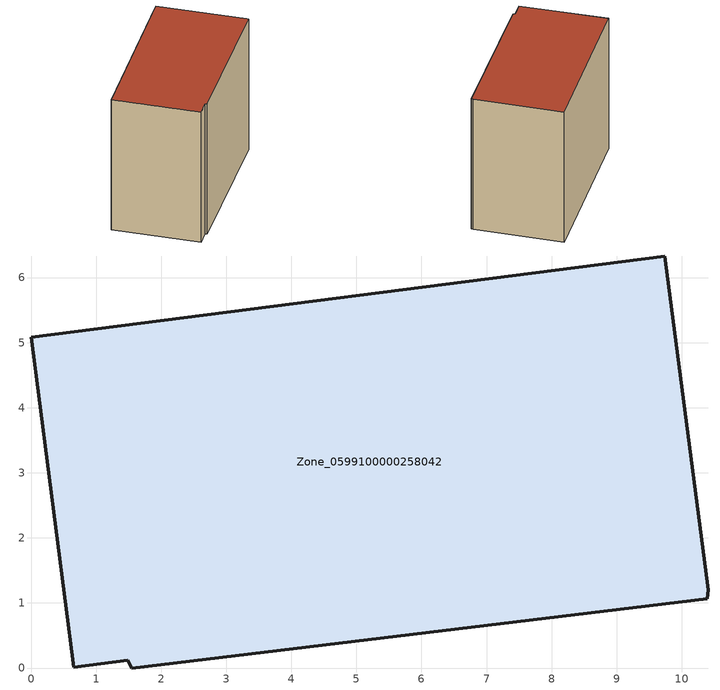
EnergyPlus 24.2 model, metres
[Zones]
Zone_0599100000258042
 floor ground (C_G): 1.49,0.12 0.66,0.01 0,5.08 9.74,6.33 10.41,1.2 10.39,1.07 1.55,0 z0
 wall outside (C_F): 9.74,6.33 0,5.08 0.66,0.01 1.49,0.12 1.55,0 10.39,1.07 10.41,1.2 9.74,6.33 z0:8.54
 roof outside (C_R): 10.39,1.07 10.41,1.2 9.74,6.33 0,5.08 0.66,0.01 1.49,0.12 1.55,0 z8.54
[BUILDING]
Pand.0599100000258042: North Axis=0; Terrain=City; Loads Convergence Tolerance Value=0.04; Temperature Convergence Tolerance Value=0.4; Solar Distribution=FullExterior; Maximum Number of Warmup Days=25; Minimum Number of Warmup Days=1
[Site:Location]
Rotterdam.The.Hague.AP_ZH_NLD Design_Conditions: Latitude=51.96; Longitude=4.45; Time Zone=1; Elevation=-4.5
[SITE:GROUNDTEMPERATURE:BUILDINGSURFACE]
18, 18, 18, 18, 18, 18, 18, 18, 18, 18, 18, 18
[MATERIAL] Thermal Absorptance=0.9; Solar Absorptance=0.7; Visible Absorptance=0.7
Name | Roughness | Thickness | Conductivity | Density | Specific Heat
G.TI.1992-2005 | MediumSmooth | 0.15 | 0.06 | 540 | 1210
F.TI.1992-2005 | Rough | 0.3 | 0.12 | 1920 | 840
R.TI.1992-2005 | MediumRough | 0.2 | 0.08 | 1500 | 1000
[CONSTRUCTION]
C_G: G.TI.1992-2005
C_F: F.TI.1992-2005
C_R: R.TI.1992-2005
[ZONE]
Zone_0599100000258042: Type=1; Multiplier=1; Ceiling Height=Autocalculate; Volume=Autocalculate; Floor Area=autocalculate; Part of Total Floor Area=Yes
[ZONEINFILTRATION:DESIGNFLOWRATE]
Infil_Zone_0599100000258042: Zone or ZoneList or Space or SpaceList=Zone_0599100000258042; Schedule=AlwaysOn; Design Flow Rate Calculation Method=Flow/Area; Flow Rate per Floor Area=0.0015; Constant Term Coefficient=1; Temperature Term Coefficient=0; Velocity Term Coefficient=0; Velocity Squared Term Coefficient=0
[HVACTEMPLATE:ZONE:IDEALLOADSAIRSYSTEM]
Zone_0599100000258042: Maximum Heating Supply Air Temperature=50; Minimum Cooling Supply Air Temperature=13; Maximum Heating Supply Air Humidity Ratio=0.0156; Minimum Cooling Supply Air Humidity Ratio=0.0077; Heating Limit=NoLimit; Cooling Limit=NoLimit; Dehumidification Control Type=ConstantSensibleHeatRatio; Cooling Sensible Heat Ratio=0.7; Dehumidification Setpoint=60; Humidification Control Type=None; Humidification Setpoint=30; Outdoor Air Method=None; Outdoor Air Flow Rate per Person=0.00944; Outdoor Air Flow Rate per Zone Floor Area=0; Outdoor Air Flow Rate per Zone=0; Demand Controlled Ventilation Type=None; Outdoor Air Economizer Type=NoEconomizer; Heat Recovery Type=None; Sensible Heat Recovery Effectiveness=0.7; Latent Heat Recovery Effectiveness=0.65
[ZONECONTROL:THERMOSTAT]
ThermostatControl_Zone_0599100000258042: Zone or ZoneList=Zone_0599100000258042; Control Type Schedule=DualSetpointControlType; Control 1=Thermostat_Zone_0599100000258042; Temperature Difference Between Cutout And Setpoint=0
[THERMOSTATSETPOINT:DUALSETPOINT]
Thermostat_Zone_0599100000258042: Heating Setpoint Temperature Schedule=HeatingSetpoint_Zone_0599100000258042; Cooling Setpoint Temperature Schedule=CoolingSetpoint_Zone_0599100000258042
[SCHEDULE:COMPACT]
HeatingSetpoint_Zone_0599100000258042: Through: 12/31, For: AllDays, Until: 24:00, 21
CoolingSetpoint_Zone_0599100000258042: Through: 12/31, For: AllDays, Until: 24:00, 24
DualSetpointControlType: Through: 12/31, For: AllDays, Until: 24:00, 4
AlwaysOn: Through: 12/31, For: AllDays, Until: 24:00, 1
